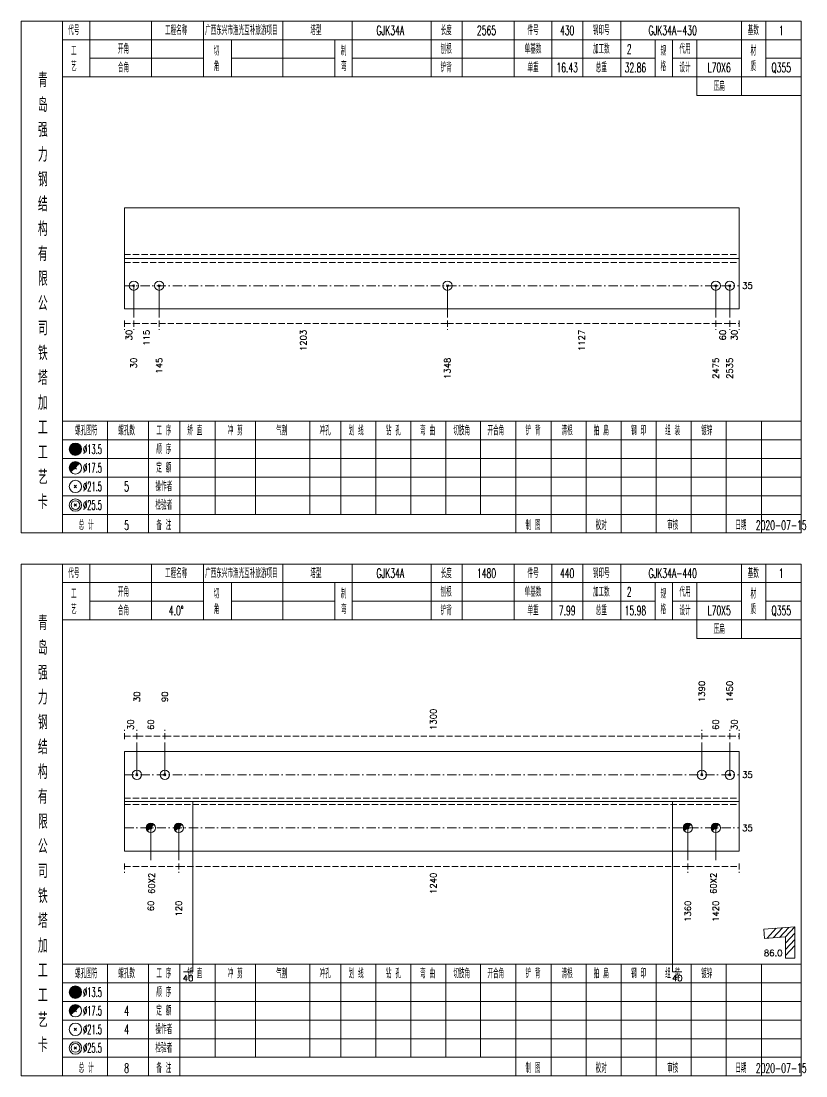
# Model space of a CAD drawing. Extents: x 0 to 2606, y -377 to 6479.
# Drawn here: x 1829.8 to 2082.7, y 4725 to 5065 of the extents above; entities that cross this region are included whole.
import ezdxf
from ezdxf.enums import TextEntityAlignment as Align

# ---------------------------------------------------------------- set-up
doc = ezdxf.new("R2010")
doc.units = 0
doc.header["$MEASUREMENT"] = 0
doc.linetypes.add('一点画线', pattern=[5.2, 3, -1, 0.2, -1])
doc.linetypes.add('虚线', pattern=[2.75, 2, -0.75])
doc.layers.get('0').update_dxf_attribs({"linetype": 'CONTINUOUS', "lineweight": 25})
for name, color, linetype, lineweight in [('1', 7, 'CONTINUOUS', 25), ('2', 7, 'CONTINUOUS', 25), ('4', 7, 'CONTINUOUS', 25)]:
    doc.layers.add(name, color=color, linetype=linetype, lineweight=lineweight)
doc.styles.get("Standard").update_dxf_attribs({"font": 'simplex.shx', "width": 0.7, "height": 3, "bigfont": 'gbhzfs.shx'})

msp = doc.modelspace()

# ---------------------------------------------------------------- linework, layer by layer
at = {"color": 7, "linetype": 'Continuous', "lineweight": 18}
for p, q in [((1863.1, 5004.79), (1863.1, 4972.21)), ((1863.1, 5004.79), (2061.2, 5004.79)), ((2061.2, 5004.79), (2061.2, 4972.21)), ((1863.1, 4988.5), (2061.2, 4988.5)), ((1863.1, 4829.57), (1863.1, 4797.43)), ((1863.1, 4829.57), (2061.2, 4829.57)), ((2061.2, 4829.57), (2061.2, 4797.43)), ((1863.1, 4813.5), (2061.2, 4813.5))]:
    msp.add_line(p, q, dxfattribs=at)
at = {"color": 1, "linetype": '虚线', "lineweight": 18}
for p, q in [((1863.1, 4989.79), (2061.2, 4989.79)), ((1863.1, 4987.21), (2061.2, 4987.21)), ((1863.1, 4814.57), (2061.2, 4814.57)), ((1863.1, 4812.43), (2061.2, 4812.43))]:
    msp.add_line(p, q, dxfattribs=at)
at = {"color": 3, "linetype": '一点画线', "lineweight": 13}
for p, q in [((1863.1, 4979.71), (2061.2, 4979.71)), ((1863.1, 4822.07), (2061.2, 4822.07)), ((1863.1, 4804.93), (2061.2, 4804.93))]:
    msp.add_line(p, q, dxfattribs=at)
at = {"color": 7, "linetype": 'Continuous', "lineweight": 13}
for p, q in [((1866.1, 4979.71), (1866.1, 4969.5)), ((1874.3, 4979.71), (1874.3, 4969.5)), ((1967.21, 4979.71), (1967.21, 4969.5)), ((2053.7, 4979.71), (2053.7, 4969.5)), ((2058.2, 4979.71), (2058.2, 4969.5)), ((1867.12, 4822.07), (1867.12, 4832.5)), ((1876.12, 4822.07), (1876.12, 4832.5)), ((2049.2, 4822.07), (2049.2, 4832.5)), ((2058.2, 4822.07), (2058.2, 4832.5)), ((1866.82, 4821.77), (1867.42, 4822.37)), ((1867.42, 4821.77), (1866.82, 4822.37)), ((1875.82, 4821.77), (1876.42, 4822.37)), ((1876.42, 4821.77), (1875.82, 4822.37)), ((2048.9, 4821.77), (2049.5, 4822.37)), ((2049.5, 4821.77), (2048.9, 4822.37)), ((2057.9, 4821.77), (2058.5, 4822.37)), ((2058.5, 4821.77), (2057.9, 4822.37)), ((1871.62, 4804.93), (1871.62, 4794.5)), ((1880.62, 4804.93), (1880.62, 4794.5)), ((2044.7, 4804.93), (2044.7, 4794.5)), ((2053.7, 4804.93), (2053.7, 4794.5))]:
    msp.add_line(p, q, dxfattribs=at)
at = {"color": 8, "linetype": '虚线', "lineweight": 9}
for p, q in [((1863.1, 4968.5), (1863.1, 4965.5)), ((1863.1, 4967.5), (1866.1, 4967.5)), ((1866.1, 4968.5), (1866.1, 4965.5)), ((1866.1, 4968.5), (1866.1, 4965.5)), ((1866.1, 4967.5), (1874.3, 4967.5)), ((1874.3, 4968.5), (1874.3, 4965.5)), ((1874.3, 4968.5), (1874.3, 4965.5)), ((1874.3, 4967.5), (1967.21, 4967.5)), ((1967.21, 4968.5), (1967.21, 4965.5)), ((1967.21, 4968.5), (1967.21, 4965.5)), ((1967.21, 4967.5), (2053.7, 4967.5)), ((2053.7, 4968.5), (2053.7, 4965.5)), ((2053.7, 4968.5), (2053.7, 4965.5)), ((2053.7, 4967.5), (2058.2, 4967.5)), ((2058.2, 4968.5), (2058.2, 4965.5)), ((2058.2, 4968.5), (2058.2, 4965.5)), ((2058.2, 4967.5), (2061.2, 4967.5)), ((2061.2, 4968.5), (2061.2, 4965.5)), ((1863.1, 4833.5), (1863.1, 4836.5)), ((1867.12, 4833.5), (1867.12, 4836.5)), ((1867.12, 4833.5), (1867.12, 4836.5)), ((1876.12, 4833.5), (1876.12, 4836.5)), ((1876.12, 4833.5), (1876.12, 4836.5)), ((2049.2, 4833.5), (2049.2, 4836.5)), ((2049.2, 4833.5), (2049.2, 4836.5)), ((2058.2, 4833.5), (2058.2, 4836.5)), ((2058.2, 4833.5), (2058.2, 4836.5)), ((2061.2, 4833.5), (2061.2, 4836.5)), ((1863.1, 4834.5), (1867.12, 4834.5)), ((1867.12, 4834.5), (1876.12, 4834.5)), ((1876.12, 4834.5), (2049.2, 4834.5)), ((2049.2, 4834.5), (2058.2, 4834.5)), ((2058.2, 4834.5), (2061.2, 4834.5)), ((1863.1, 4793.5), (1863.1, 4790.5)), ((1863.1, 4792.5), (1880.62, 4792.5)), ((1880.62, 4793.5), (1880.62, 4790.5)), ((1880.62, 4793.5), (1880.62, 4790.5)), ((1880.62, 4792.5), (2044.7, 4792.5)), ((2044.7, 4793.5), (2044.7, 4790.5)), ((2044.7, 4793.5), (2044.7, 4790.5)), ((2044.7, 4792.5), (2061.2, 4792.5)), ((2061.2, 4793.5), (2061.2, 4790.5))]:
    msp.add_line(p, q, dxfattribs=at)
at = {"color": 7, "linetype": 'Continuous', "lineweight": 13}
for centre in [(1867.12, 4822.07), (1876.12, 4822.07), (2049.2, 4822.07), (2058.2, 4822.07)]:
    msp.add_circle(centre, 1.5, dxfattribs=at)
at = {"layer": '1', "color": 7, "linetype": 'Continuous', "lineweight": 13}
for p, q in [((1865.8, 4979.41), (1866.4, 4980.01)), ((1866.4, 4979.41), (1865.8, 4980.01)), ((1874, 4979.41), (1874.6, 4980.01)), ((1874.6, 4979.41), (1874, 4980.01)), ((1966.91, 4979.41), (1967.51, 4980.01)), ((1967.51, 4979.41), (1966.91, 4980.01)), ((2053.4, 4979.41), (2054, 4980.01)), ((2054, 4979.41), (2053.4, 4980.01)), ((2057.9, 4979.41), (2058.5, 4980.01)), ((2058.5, 4979.41), (2057.9, 4980.01))]:
    msp.add_line(p, q, dxfattribs=at)
at = {"layer": '1', "color": 7, "linetype": 'Continuous', "lineweight": 18}
for p, q in [((1863.1, 4972.21), (2061.2, 4972.21)), ((1863.1, 4797.43), (2061.2, 4797.43))]:
    msp.add_line(p, q, dxfattribs=at)
at = {"layer": '1', "color": 7, "linetype": 'Continuous', "lineweight": 0}
for p, q in [((1871.32, 4804.63), (1871.92, 4805.23)), ((1871.32, 4805.23), (1871.92, 4804.63)), ((1880.32, 4804.63), (1880.92, 4805.23)), ((1880.32, 4805.23), (1880.92, 4804.63)), ((2044.4, 4804.63), (2045, 4805.23)), ((2044.4, 4805.23), (2045, 4804.63)), ((2053.4, 4804.63), (2054, 4805.23)), ((2053.4, 4805.23), (2054, 4804.63))]:
    msp.add_line(p, q, dxfattribs=at)
at = {"layer": '1', "color": 7, "linetype": 'Continuous', "lineweight": 13}
for centre in [(1866.1, 4979.71), (1874.3, 4979.71), (1967.21, 4979.71), (2053.7, 4979.71), (2058.2, 4979.71), (1871.62, 4804.93), (1880.62, 4804.93), (2044.7, 4804.93), (2053.7, 4804.93)]:
    msp.add_circle(centre, 1.5, dxfattribs=at)
for centre, radius in [((1871.62, 4804.93), 1.35), ((1871.62, 4804.93), 1.2), ((1871.62, 4804.93), 1.05), ((1871.62, 4804.93), 0.9), ((1871.62, 4804.93), 0.75), ((1871.62, 4804.93), 0.6), ((1871.62, 4804.93), 0.45), ((1871.62, 4804.93), 0.3), ((1871.62, 4804.93), 0.15), ((1880.62, 4804.93), 1.35), ((1880.62, 4804.93), 1.2), ((1880.62, 4804.93), 1.05), ((1880.62, 4804.93), 0.9), ((1880.62, 4804.93), 0.75), ((1880.62, 4804.93), 0.6), ((1880.62, 4804.93), 0.45), ((1880.62, 4804.93), 0.3), ((1880.62, 4804.93), 0.15), ((2044.7, 4804.93), 1.35), ((2044.7, 4804.93), 1.2), ((2044.7, 4804.93), 1.05), ((2044.7, 4804.93), 0.9), ((2044.7, 4804.93), 0.75), ((2044.7, 4804.93), 0.6), ((2044.7, 4804.93), 0.45), ((2044.7, 4804.93), 0.3), ((2044.7, 4804.93), 0.15), ((2053.7, 4804.93), 1.35), ((2053.7, 4804.93), 1.2), ((2053.7, 4804.93), 1.05), ((2053.7, 4804.93), 0.9), ((2053.7, 4804.93), 0.75), ((2053.7, 4804.93), 0.6), ((2053.7, 4804.93), 0.45), ((2053.7, 4804.93), 0.3), ((2053.7, 4804.93), 0.15)]:
    msp.add_arc(centre, radius, 45, 225, dxfattribs=at)
at = {"layer": '2', "color": 7, "linetype": 'Continuous', "lineweight": 13}
for p, q in [((1885.12, 4813.5), (1885.12, 4758.5)), ((2039.78, 4813.5), (2039.78, 4758.5)), ((2079.2, 4773), (2069.22, 4772.3)), ((2069.22, 4772.3), (2069.43, 4769.31)), ((2070.21, 4769.36), (2073.21, 4772.58)), ((2072.21, 4769.5), (2075.21, 4772.72)), ((2074.2, 4769.64), (2077.2, 4772.86)), ((2076.2, 4769.78), (2079.2, 4773)), ((2076.2, 4767.78), (2079.2, 4771)), ((2079.2, 4763), (2079.2, 4773)), ((2069.43, 4769.31), (2076.2, 4769.78)), ((2076.2, 4769.78), (2076.2, 4763)), ((2076.2, 4765.78), (2079.2, 4769)), ((2076.2, 4763.78), (2079.2, 4767)), ((2076.2, 4763), (2079.2, 4763)), ((1885.12, 4758.5), (1882.12, 4758.5)), ((2039.78, 4758.5), (2042.78, 4758.5))]:
    msp.add_line(p, q, dxfattribs=at)
at = {"layer": '4', "color": 1, "linetype": 'Continuous', "lineweight": 18}
for p, q in [((1843.1, 4900), (1843.1, 5065)), ((1852, 5047), (1852, 5065)), ((1871.8, 5047), (1871.8, 5065)), ((1888.6, 5047), (1888.6, 5065)), ((1914.2, 5047), (1914.2, 5065)), ((1936.5, 5047), (1936.5, 5065)), ((1962, 5047), (1962, 5065)), ((1972, 5047), (1972, 5065)), ((1988.7, 5047), (1988.7, 5065)), ((2000.9, 5047), (2000.9, 5065)), ((2010.9, 5047), (2010.9, 5065)), ((2023.1, 5047), (2023.1, 5065)), ((2062, 5041), (2062, 5065)), ((2069.8, 5047), (2069.8, 5065)), ((1843.1, 5059), (2081.2, 5059)), ((1897.6, 5047), (1897.6, 5059)), ((1930.9, 5047), (1930.9, 5059)), ((2034.2, 5047), (2034.2, 5059)), ((2039.8, 5047), (2039.8, 5059)), ((2047.6, 5041), (2047.6, 5059)), ((1852, 5053), (1888.6, 5053)), ((1897.6, 5053), (1930.9, 5053)), ((1936.5, 5053), (2034.2, 5053)), ((2039.8, 5053), (2062, 5053)), ((2069.8, 5053), (2081.2, 5053)), ((1843.1, 5047), (2081.2, 5047)), ((2047.6, 5041), (2081.2, 5041)), ((1843.1, 4936), (2081.2, 4936)), ((1857.6, 4900), (1857.6, 4936)), ((1870.9, 4900), (1870.9, 4936)), ((1881, 4900), (1881, 4936)), ((1892.4, 4906), (1892.4, 4936)), ((1905.3, 4906), (1905.3, 4936)), ((1922.9, 4906), (1922.9, 4936)), ((1932.8, 4906), (1932.8, 4936)), ((1944.1, 4906), (1944.1, 4936)), ((1955.4, 4906), (1955.4, 4936)), ((1966.7, 4906), (1966.7, 4936)), ((1977.9, 4906), (1977.9, 4936)), ((1989.3, 4906), (1989.3, 4936)), ((2000.6, 4906), (2000.6, 4936)), ((2011.9, 4906), (2011.9, 4936)), ((2023.2, 4906), (2023.2, 4936)), ((2034.5, 4906), (2034.5, 4936)), ((2045.8, 4906), (2045.8, 4936)), ((2057.1, 4906), (2057.1, 4936)), ((2068.4, 4906), (2068.4, 4936)), ((1843.1, 4930), (2081.2, 4930)), ((1843.1, 4924), (2081.2, 4924)), ((1843.1, 4918), (2081.2, 4918)), ((1843.1, 4912), (2081.2, 4912)), ((1843.1, 4906), (2081.2, 4906)), ((1989.3, 4900), (1989.3, 4906)), ((2000.6, 4900), (2000.6, 4906)), ((2011.9, 4900), (2011.9, 4906)), ((2023.2, 4900), (2023.2, 4906)), ((2034.5, 4900), (2034.5, 4906)), ((2045.8, 4900), (2045.8, 4906)), ((2057.1, 4900), (2057.1, 4906)), ((2068.4, 4900), (2068.4, 4906)), ((1843.1, 4725), (1843.1, 4890)), ((1852, 4872), (1852, 4890)), ((1871.8, 4872), (1871.8, 4890)), ((1888.6, 4872), (1888.6, 4890)), ((1914.2, 4872), (1914.2, 4890)), ((1936.5, 4872), (1936.5, 4890)), ((1962, 4872), (1962, 4890)), ((1972, 4872), (1972, 4890)), ((1988.7, 4872), (1988.7, 4890)), ((2000.9, 4872), (2000.9, 4890)), ((2010.9, 4872), (2010.9, 4890)), ((2023.1, 4872), (2023.1, 4890)), ((2062, 4866), (2062, 4890)), ((2069.8, 4872), (2069.8, 4890)), ((1843.1, 4884), (2081.2, 4884)), ((1897.6, 4872), (1897.6, 4884)), ((1930.9, 4872), (1930.9, 4884)), ((2034.2, 4872), (2034.2, 4884)), ((2039.8, 4872), (2039.8, 4884)), ((2047.6, 4866), (2047.6, 4884)), ((1852, 4878), (1888.6, 4878)), ((1897.6, 4878), (1930.9, 4878)), ((1936.5, 4878), (2034.2, 4878)), ((2039.8, 4878), (2062, 4878)), ((2069.8, 4878), (2081.2, 4878)), ((1843.1, 4872), (2081.2, 4872)), ((2047.6, 4866), (2081.2, 4866)), ((1843.1, 4761), (2081.2, 4761)), ((1857.6, 4725), (1857.6, 4761)), ((1870.9, 4725), (1870.9, 4761)), ((1881, 4725), (1881, 4761)), ((1892.4, 4731), (1892.4, 4761)), ((1905.3, 4731), (1905.3, 4761)), ((1922.9, 4731), (1922.9, 4761)), ((1932.8, 4731), (1932.8, 4761)), ((1944.1, 4731), (1944.1, 4761)), ((1955.4, 4731), (1955.4, 4761)), ((1966.7, 4731), (1966.7, 4761)), ((1977.9, 4731), (1977.9, 4761)), ((1989.3, 4731), (1989.3, 4761)), ((2000.6, 4731), (2000.6, 4761)), ((2011.9, 4731), (2011.9, 4761)), ((2023.2, 4731), (2023.2, 4761)), ((2034.5, 4731), (2034.5, 4761)), ((2045.8, 4731), (2045.8, 4761)), ((2057.1, 4731), (2057.1, 4761)), ((2068.4, 4731), (2068.4, 4761)), ((1843.1, 4755), (2081.2, 4755)), ((1843.1, 4749), (2081.2, 4749)), ((1843.1, 4743), (2081.2, 4743)), ((1843.1, 4737), (2081.2, 4737)), ((1843.1, 4731), (2081.2, 4731)), ((1989.3, 4725), (1989.3, 4731)), ((2000.6, 4725), (2000.6, 4731)), ((2011.9, 4725), (2011.9, 4731)), ((2023.2, 4725), (2023.2, 4731)), ((2034.5, 4725), (2034.5, 4731)), ((2045.8, 4725), (2045.8, 4731)), ((2057.1, 4725), (2057.1, 4731)), ((2068.4, 4725), (2068.4, 4731))]:
    msp.add_line(p, q, dxfattribs=at)
at = {"layer": '4', "color": 7, "linetype": 'Continuous', "lineweight": 13}
for p, q in [((1847.1, 4926.8), (1847.5, 4927.2)), ((1847.5, 4926.8), (1847.1, 4927.2)), ((1846.9, 4914.6), (1847.7, 4915.4)), ((1847.7, 4914.6), (1846.9, 4915.4)), ((1846.9, 4908.6), (1847.7, 4909.4)), ((1847.7, 4908.6), (1846.9, 4909.4)), ((1847.1, 4751.8), (1847.5, 4752.2)), ((1847.5, 4751.8), (1847.1, 4752.2)), ((1846.9, 4739.6), (1847.7, 4740.4)), ((1847.7, 4739.6), (1846.9, 4740.4)), ((1846.9, 4733.6), (1847.7, 4734.4)), ((1847.7, 4733.6), (1846.9, 4734.4))]:
    msp.add_line(p, q, dxfattribs=at)
at = {"layer": '4', "color": 7, "linetype": 'Continuous', "lineweight": 0}
for p, q in [((1846.9, 4920.6), (1847.7, 4921.4)), ((1846.9, 4921.4), (1847.7, 4920.6)), ((1846.9, 4745.6), (1847.7, 4746.4)), ((1846.9, 4746.4), (1847.7, 4745.6))]:
    msp.add_line(p, q, dxfattribs=at)
at = {"layer": '4', "color": 1, "linetype": 'Continuous', "lineweight": 18}
for points in [[(1829.8, 5065), (1829.8, 4900), (2081.2, 4900), (2081.2, 5065)], [(1829.8, 4890), (1829.8, 4725), (2081.2, 4725), (2081.2, 4890)]]:
    msp.add_lwpolyline(points, close=True, dxfattribs=at)
at = {"layer": '4', "color": 7, "linetype": 'Continuous', "lineweight": 13}
for centre, radius in [((1847.3, 4927), 2), ((1847.3, 4927), 1.8), ((1847.3, 4927), 1.6), ((1847.3, 4927), 1.4), ((1847.3, 4927), 1.2), ((1847.3, 4927), 1), ((1847.3, 4927), 0.8), ((1847.3, 4927), 0.6), ((1847.3, 4927), 0.4), ((1847.3, 4927), 0.2), ((1847.3, 4921), 2), ((1847.3, 4915), 2), ((1847.3, 4909), 2), ((1847.3, 4909), 1.4), ((1847.3, 4752), 2), ((1847.3, 4752), 1.8), ((1847.3, 4752), 1.6), ((1847.3, 4752), 1.4), ((1847.3, 4752), 1.2), ((1847.3, 4752), 1), ((1847.3, 4752), 0.8), ((1847.3, 4752), 0.6), ((1847.3, 4752), 0.4), ((1847.3, 4752), 0.2), ((1847.3, 4746), 2), ((1847.3, 4740), 2), ((1847.3, 4734), 2), ((1847.3, 4734), 1.4)]:
    msp.add_circle(centre, radius, dxfattribs=at)
for centre, radius in [((1847.3, 4921), 1.8), ((1847.3, 4921), 1.6), ((1847.3, 4921), 1.4), ((1847.3, 4921), 1.2), ((1847.3, 4921), 1), ((1847.3, 4921), 0.8), ((1847.3, 4921), 0.6), ((1847.3, 4921), 0.4), ((1847.3, 4921), 0.2), ((1847.3, 4746), 1.8), ((1847.3, 4746), 1.6), ((1847.3, 4746), 1.4), ((1847.3, 4746), 1.2), ((1847.3, 4746), 1), ((1847.3, 4746), 0.8), ((1847.3, 4746), 0.6), ((1847.3, 4746), 0.4), ((1847.3, 4746), 0.2)]:
    msp.add_arc(centre, radius, 45, 225, dxfattribs=at)

# ---------------------------------------------------------------- texts
at = {"color": 7, "linetype": 'Continuous', "lineweight": 13}
for p in [(2062.2, 4979.71), (2062.2, 4822.07), (2062.2, 4804.93)]:
    msp.add_text('35', height=2, dxfattribs=at).set_placement(p, align=Align.MIDDLE_LEFT)
at = {"color": 8, "linetype": 'Continuous', "lineweight": 9}
for s, p in [('30', (1864.6, 4965.5)), ('115', (1870.2, 4965.5)), ('1203', (1920.75, 4965.5)), ('1127', (2010.45, 4965.5)), ('60', (2055.95, 4965.5)), ('30', (2059.7, 4965.5)), ('60X2', (1871.86, 4790.5)), ('1240', (1962.66, 4790.5)), ('60X2', (2052.95, 4790.5))]:
    msp.add_text(s, height=2, rotation=90, dxfattribs=at).set_placement(p, align=Align.MIDDLE_RIGHT)
at = {"color": 7, "linetype": 'Continuous', "lineweight": 13}
for s, p in [('1390', (2049.2, 4845.5)), ('1450', (2058.2, 4845.5)), ('30', (1867.12, 4845.5)), ('90', (1876.12, 4845.5))]:
    msp.add_text(s, height=2, rotation=90, dxfattribs=at).set_placement(p, align=Align.MIDDLE_LEFT)
at = {"color": 8, "linetype": 'Continuous', "lineweight": 9}
for s, p in [('1300', (1962.66, 4836.5)), ('30', (1865.11, 4836.5)), ('60', (1871.62, 4836.5)), ('60', (2053.7, 4836.5)), ('30', (2059.7, 4836.5))]:
    msp.add_text(s, height=2, rotation=90, dxfattribs=at).set_placement(p, align=Align.MIDDLE_LEFT)
at = {"layer": '1', "color": 7, "linetype": 'Continuous', "lineweight": 13}
for s, p in [('30', (1866.1, 4956.5)), ('145', (1874.3, 4956.5)), ('1348', (1967.21, 4956.5)), ('2475', (2053.7, 4956.5)), ('2535', (2058.2, 4956.5)), ('60', (1871.62, 4781.5)), ('120', (1880.62, 4781.5)), ('1360', (2044.7, 4781.5)), ('1420', (2053.7, 4781.5))]:
    msp.add_text(s, height=2, rotation=90, dxfattribs=at).set_placement(p, align=Align.MIDDLE_RIGHT)
at = {"layer": '2', "color": 7, "linetype": 'Continuous', "lineweight": 13}
msp.add_text('86.0', height=2, dxfattribs=at).set_placement((2075.2, 4763), align=Align.BOTTOM_RIGHT)
for p in [(1883.62, 4757.5), (2041.28, 4757.5)]:
    msp.add_text('40', height=2, dxfattribs=at).set_placement(p, align=Align.TOP_CENTER)
at = {"layer": '4', "color": 1, "linetype": 'Continuous', "lineweight": 13}
for s, height, width, p in [('代号', 3, 0.6, (1846.8, 5062)), ('工程名称', 3, 0.6, (1879.8, 5062)), ('广西东兴市渔光互补旅游项目', 3, 0.6, (1900.8, 5062)), ('塔型', 3, 0.6, (1924.8, 5062)), ('GJK34A', 3, 0.6, (1948.8, 5062)), ('长度', 3, 0.6, (1966.8, 5062)), ('2565', 3, 0.6, (1979.8, 5062)), ('件号', 3, 0.6, (1994.8, 5062)), ('430', 3, 0.6, (2005.8, 5062)), ('钢印号', 3, 0.6, (2016.8, 5062)), ('GJK34A-430', 3, 0.6, (2039.8, 5062)), ('基数', 3, 0.6, (2065.8, 5062)), ('1', 3, 0.6, (2074.8, 5062)), ('工', 3, 0.6, (1846.8, 5055.4)), ('开角', 3, 0.6, (1862.8, 5056)), ('切', 3, 0.6, (1892.8, 5055.4)), ('制', 3, 0.6, (1933.8, 5055.4)), ('刨根', 3, 0.6, (1966.8, 5056)), ('单基数', 3, 0.6, (1994.8, 5056)), ('加工数', 3, 0.6, (2016.8, 5056)), ('2', 3, 0.6, (2025.8, 5056)), ('规', 3, 0.6, (2036.8, 5055.4)), ('代用', 3, 0.6, (2043.8, 5056)), ('材', 3, 0.6, (2065.8, 5055.4)), ('艺', 3, 0.6, (1846.8, 5050.4)), ('合角', 3, 0.6, (1862.8, 5050)), ('角', 3, 0.6, (1892.8, 5050.4)), ('弯', 3, 0.6, (1933.8, 5050.4)), ('铲背', 3, 0.6, (1966.8, 5050)), ('单重', 3, 0.6, (1994.8, 5050)), ('16.43', 3, 0.6, (2005.8, 5050)), ('总重', 3, 0.6, (2016.8, 5050)), ('32.86', 3, 0.6, (2027.8, 5050)), ('格', 3, 0.6, (2036.8, 5050.4)), ('设计', 3, 0.6, (2043.8, 5050)), ('L70X6', 3, 0.6, (2054.8, 5050)), ('质', 3, 0.6, (2065.8, 5050.4)), ('Q355', 3, 0.6, (2074.8, 5050)), ('青', 4.6, 0.8, (1836.8, 5046)), ('压扁', 3, 0.6, (2054.8, 5044)), ('岛', 4.6, 0.8, (1836.8, 5038)), ('强', 4.6, 0.8, (1836.8, 5030)), ('力', 4.6, 0.8, (1836.8, 5022)), ('钢', 4.6, 0.8, (1836.8, 5014)), ('结', 4.6, 0.8, (1836.8, 5006)), ('构', 4.6, 0.8, (1836.8, 4998)), ('有', 4.6, 0.8, (1836.8, 4990)), ('限', 4.6, 0.8, (1836.8, 4982)), ('公', 4.6, 0.8, (1836.8, 4974)), ('司', 4.6, 0.8, (1836.8, 4966)), ('铁', 4.6, 0.8, (1836.8, 4958)), ('塔', 4.6, 0.8, (1836.8, 4950)), ('加', 4.6, 0.8, (1836.8, 4942)), ('工', 4.6, 0.8, (1836.8, 4934)), ('螺孔图符', 3, 0.6, (1850.8, 4933)), ('螺孔数', 3, 0.6, (1863.8, 4933)), ('工 序', 3, 0.6, (1875.8, 4933)), ('矫 直', 3, 0.6, (1885.8, 4933)), ('冲 剪', 3, 0.6, (1898.8, 4933)), ('气割', 3, 0.6, (1913.8, 4933)), ('冲孔', 3, 0.6, (1927.8, 4933)), ('划 线', 3, 0.6, (1937.8, 4933)), ('钻 孔', 3, 0.6, (1949.8, 4933)), ('弯 曲', 3, 0.6, (1960.8, 4933)), ('切肢角', 3, 0.6, (1971.8, 4933)), ('开合角', 3, 0.6, (1982.8, 4933)), ('铲 背', 3, 0.6, (1994.8, 4933)), ('清根', 3, 0.6, (2005.8, 4933)), ('拍 扁', 3, 0.6, (2016.8, 4933)), ('钢 印', 3, 0.6, (2028.8, 4933)), ('组 装', 3, 0.6, (2039.8, 4933)), ('镀锌', 3, 0.6, (2050.8, 4933)), ('工', 4.6, 0.8, (1836.8, 4926)), ('%%C13.5', 3, 0.5, (1852.8, 4927)), ('顺 序', 3, 0.6, (1875.8, 4927)), ('艺', 4.6, 0.8, (1836.8, 4918)), ('%%C17.5', 3, 0.5, (1852.8, 4921)), ('定 额', 3, 0.6, (1875.8, 4921)), ('%%C21.5', 3, 0.5, (1852.8, 4915)), ('5', 3.2, 0.6, (1863.8, 4915)), ('操作者', 3, 0.6, (1875.8, 4915)), ('卡', 4.6, 0.8, (1836.8, 4910)), ('%%C25.5', 3, 0.5, (1852.8, 4909)), ('检验者', 3, 0.6, (1875.8, 4909)), ('总 计', 3, 0.6, (1850.8, 4902.5)), ('5', 3, 0.6, (1863.8, 4902.5)), ('备 注', 3, 0.6, (1875.8, 4902.5)), ('制 图', 3, 0.6, (1994.8, 4902.5)), ('校对', 3, 0.6, (2016.8, 4902.5)), ('审核', 3, 0.6, (2039.8, 4902.5)), ('日期', 3, 0.6, (2061.8, 4902.5)), ('2020-07-15', 3, 0.6, (2074.8, 4902.5)), ('代号', 3, 0.6, (1846.8, 4887)), ('工程名称', 3, 0.6, (1879.8, 4887)), ('广西东兴市渔光互补旅游项目', 3, 0.6, (1900.8, 4887)), ('塔型', 3, 0.6, (1924.8, 4887)), ('GJK34A', 3, 0.6, (1948.8, 4887)), ('长度', 3, 0.6, (1966.8, 4887)), ('1480', 3, 0.6, (1979.8, 4887)), ('件号', 3, 0.6, (1994.8, 4887)), ('440', 3, 0.6, (2005.8, 4887)), ('钢印号', 3, 0.6, (2016.8, 4887)), ('GJK34A-440', 3, 0.6, (2039.8, 4887)), ('基数', 3, 0.6, (2065.8, 4887)), ('1', 3, 0.6, (2074.8, 4887)), ('开角', 3, 0.6, (1862.8, 4881)), ('刨根', 3, 0.6, (1966.8, 4881)), ('单基数', 3, 0.6, (1994.8, 4881)), ('加工数', 3, 0.6, (2016.8, 4881)), ('2', 3, 0.6, (2025.8, 4881)), ('代用', 3, 0.6, (2043.8, 4881)), ('工', 3, 0.6, (1846.8, 4880.4)), ('切', 3, 0.6, (1892.8, 4880.4)), ('制', 3, 0.6, (1933.8, 4880.4)), ('规', 3, 0.6, (2036.8, 4880.4)), ('材', 3, 0.6, (2065.8, 4880.4)), ('艺', 3, 0.6, (1846.8, 4875.4)), ('合角', 3, 0.6, (1862.8, 4875)), ('4.0%%d', 3, 0.6, (1879.8, 4875)), ('角', 3, 0.6, (1892.8, 4875.4)), ('弯', 3, 0.6, (1933.8, 4875.4)), ('铲背', 3, 0.6, (1966.8, 4875)), ('单重', 3, 0.6, (1994.8, 4875)), ('7.99', 3, 0.6, (2005.8, 4875)), ('总重', 3, 0.6, (2016.8, 4875)), ('15.98', 3, 0.6, (2027.8, 4875)), ('格', 3, 0.6, (2036.8, 4875.4)), ('设计', 3, 0.6, (2043.8, 4875)), ('L70X5', 3, 0.6, (2054.8, 4875)), ('质', 3, 0.6, (2065.8, 4875.4)), ('Q355', 3, 0.6, (2074.8, 4875)), ('青', 4.6, 0.8, (1836.8, 4871)), ('压扁', 3, 0.6, (2054.8, 4869)), ('岛', 4.6, 0.8, (1836.8, 4863)), ('强', 4.6, 0.8, (1836.8, 4855)), ('力', 4.6, 0.8, (1836.8, 4847)), ('钢', 4.6, 0.8, (1836.8, 4839)), ('结', 4.6, 0.8, (1836.8, 4831)), ('构', 4.6, 0.8, (1836.8, 4823)), ('有', 4.6, 0.8, (1836.8, 4815)), ('限', 4.6, 0.8, (1836.8, 4807)), ('公', 4.6, 0.8, (1836.8, 4799)), ('司', 4.6, 0.8, (1836.8, 4791)), ('铁', 4.6, 0.8, (1836.8, 4783)), ('塔', 4.6, 0.8, (1836.8, 4775)), ('加', 4.6, 0.8, (1836.8, 4767)), ('工', 4.6, 0.8, (1836.8, 4759)), ('螺孔图符', 3, 0.6, (1850.8, 4758)), ('螺孔数', 3, 0.6, (1863.8, 4758)), ('工 序', 3, 0.6, (1875.8, 4758)), ('矫 直', 3, 0.6, (1885.8, 4758)), ('冲 剪', 3, 0.6, (1898.8, 4758)), ('气割', 3, 0.6, (1913.8, 4758)), ('冲孔', 3, 0.6, (1927.8, 4758)), ('划 线', 3, 0.6, (1937.8, 4758)), ('钻 孔', 3, 0.6, (1949.8, 4758)), ('弯 曲', 3, 0.6, (1960.8, 4758)), ('切肢角', 3, 0.6, (1971.8, 4758)), ('开合角', 3, 0.6, (1982.8, 4758)), ('铲 背', 3, 0.6, (1994.8, 4758)), ('清根', 3, 0.6, (2005.8, 4758)), ('拍 扁', 3, 0.6, (2016.8, 4758)), ('钢 印', 3, 0.6, (2028.8, 4758)), ('组 装', 3, 0.6, (2039.8, 4758)), ('镀锌', 3, 0.6, (2050.8, 4758)), ('%%C13.5', 3, 0.5, (1852.8, 4752)), ('顺 序', 3, 0.6, (1875.8, 4752)), ('工', 4.6, 0.8, (1836.8, 4751)), ('%%C17.5', 3, 0.5, (1852.8, 4746)), ('4', 3.2, 0.6, (1863.8, 4746)), ('定 额', 3, 0.6, (1875.8, 4746)), ('艺', 4.6, 0.8, (1836.8, 4743)), ('%%C21.5', 3, 0.5, (1852.8, 4740)), ('4', 3.2, 0.6, (1863.8, 4740)), ('操作者', 3, 0.6, (1875.8, 4740)), ('卡', 4.6, 0.8, (1836.8, 4735)), ('%%C25.5', 3, 0.5, (1852.8, 4734)), ('检验者', 3, 0.6, (1875.8, 4734)), ('总 计', 3, 0.6, (1850.8, 4727.5)), ('8', 3, 0.6, (1863.8, 4727.5)), ('备 注', 3, 0.6, (1875.8, 4727.5)), ('制 图', 3, 0.6, (1994.8, 4727.5)), ('校对', 3, 0.6, (2016.8, 4727.5)), ('审核', 3, 0.6, (2039.8, 4727.5)), ('日期', 3, 0.6, (2061.8, 4727.5)), ('2020-07-15', 3, 0.6, (2074.8, 4727.5))]:
    msp.add_text(s, height=height, dxfattribs=dict(at, width=width)).set_placement(p, align=Align.MIDDLE_CENTER)

doc.saveas('drawing.dxf')
